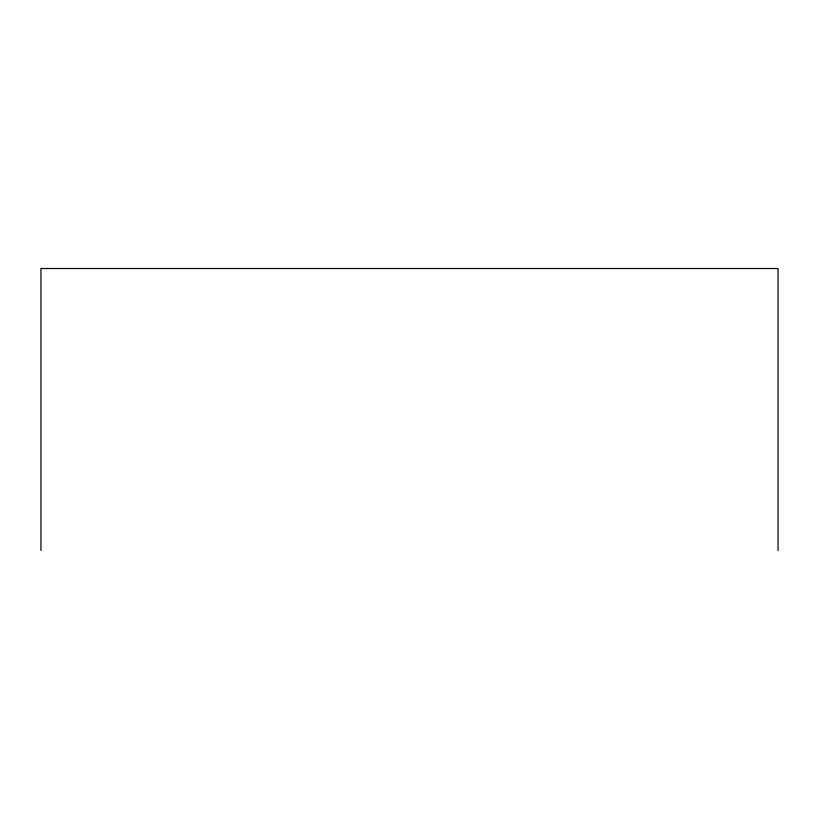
<?xml version="1.0" encoding="UTF-8"?>
<svg xmlns="http://www.w3.org/2000/svg" width="819" height="819" viewBox="0 0 819 819"><rect width="100%" height="100%" fill="white"/><g stroke="black" fill="none" stroke-linecap="round" stroke-linejoin="round"><path stroke-width="1.23" d="M778.05 550.491L778.05 268.509L40.95 268.509L40.95 550.491"/></g></svg>
